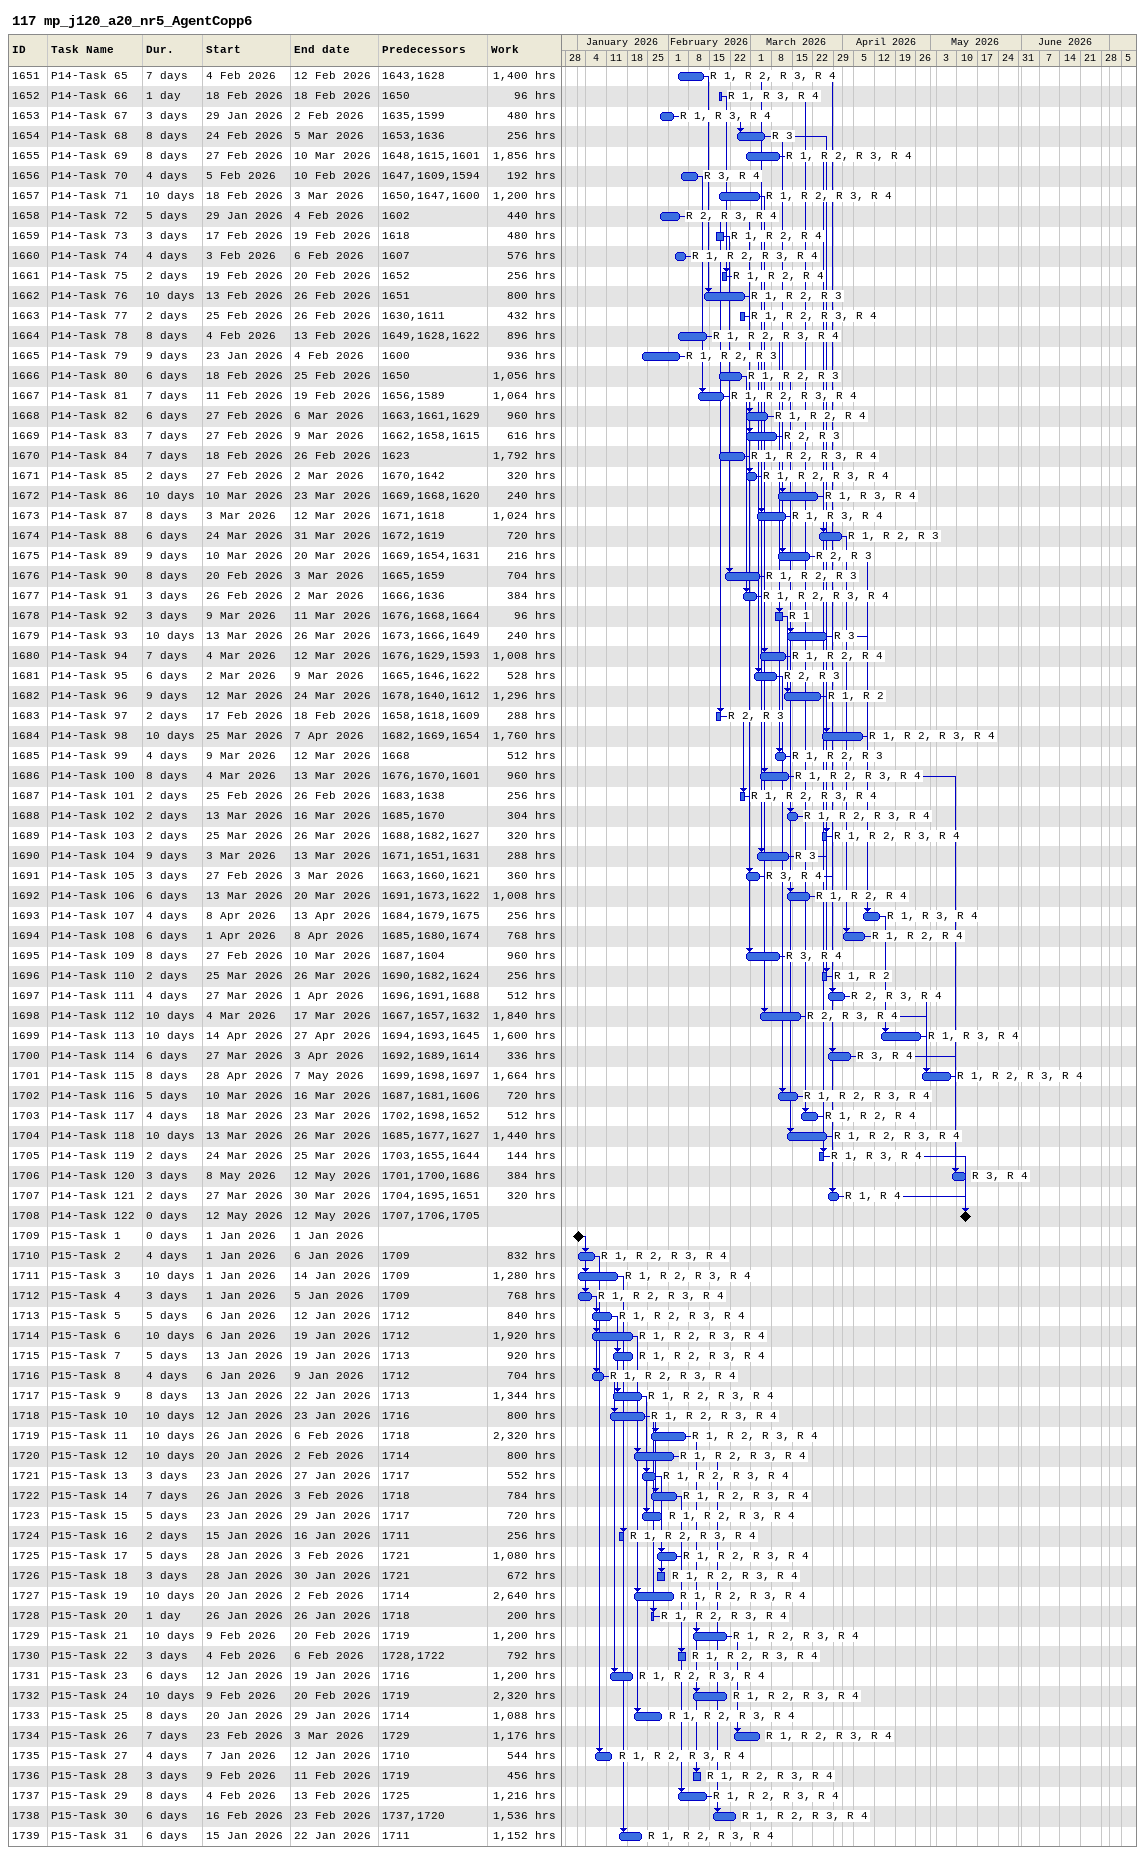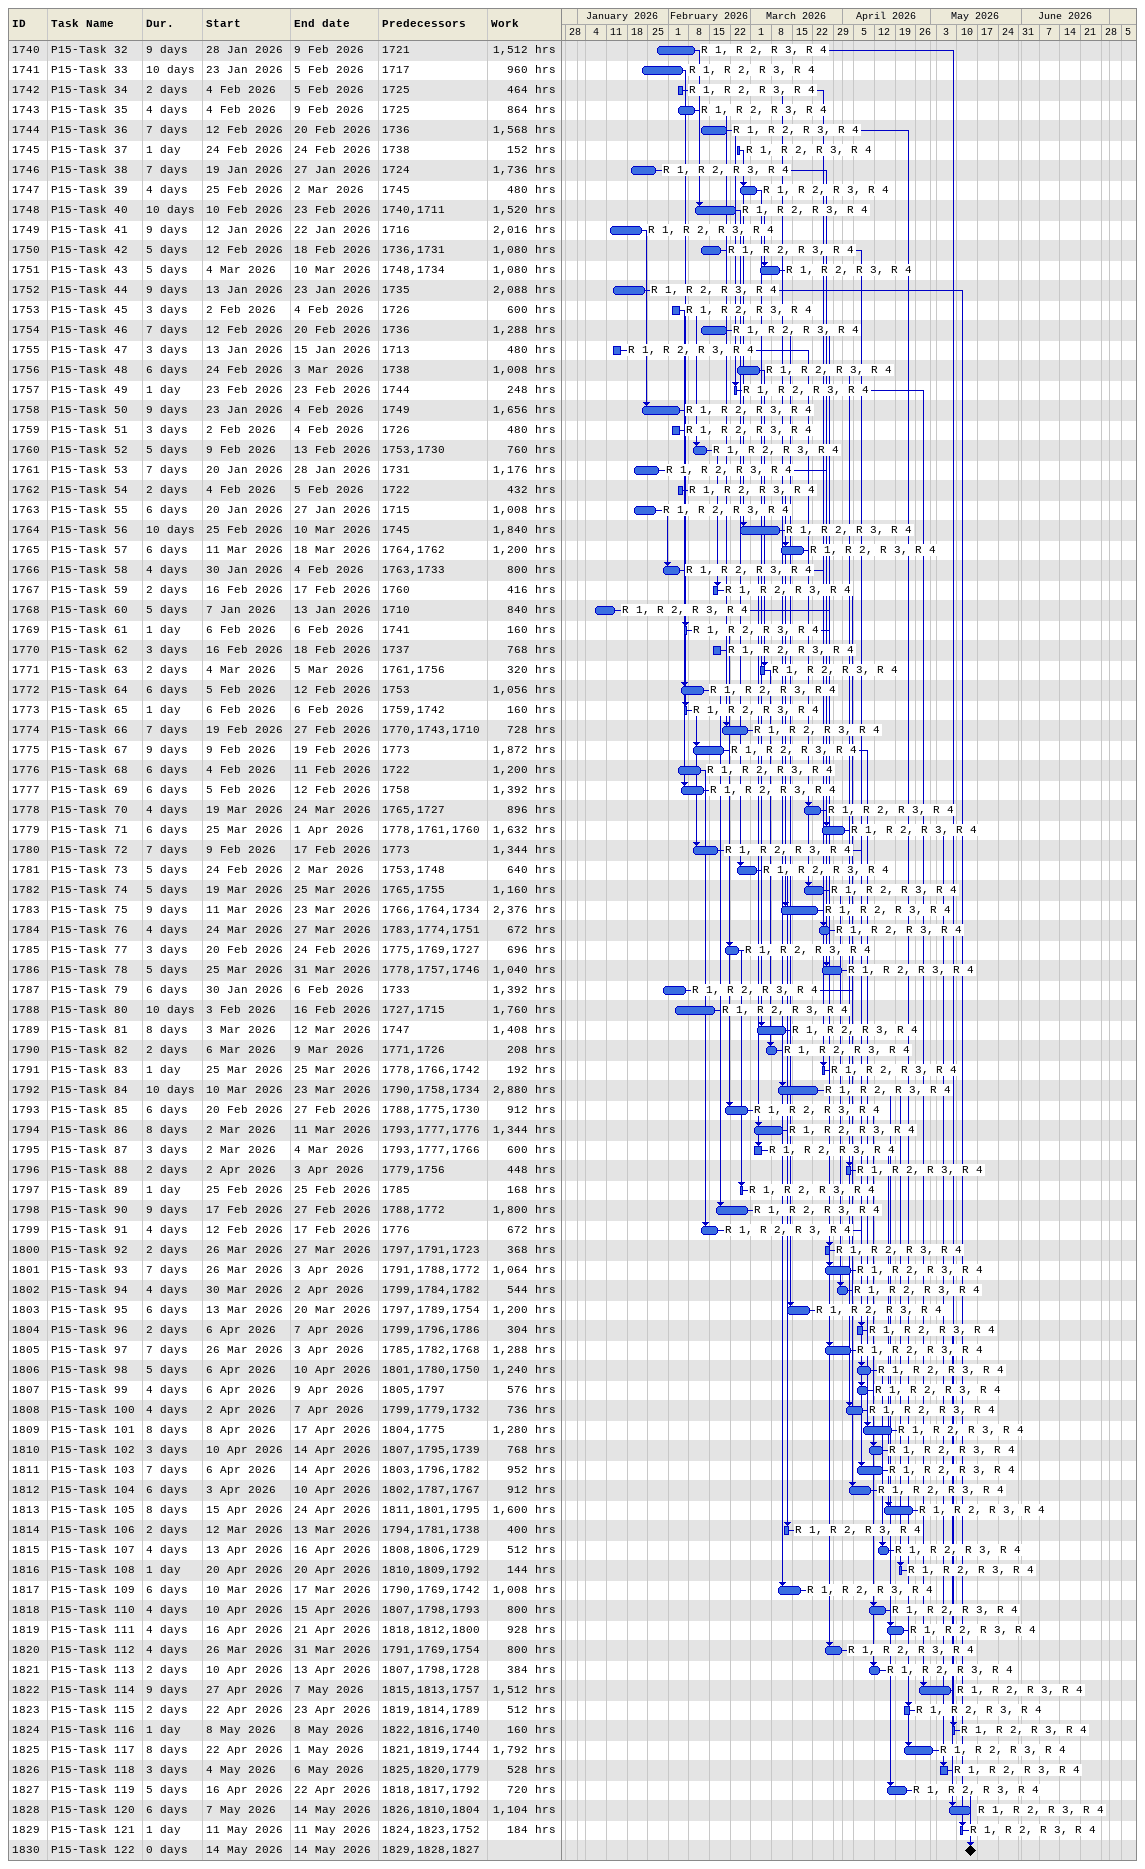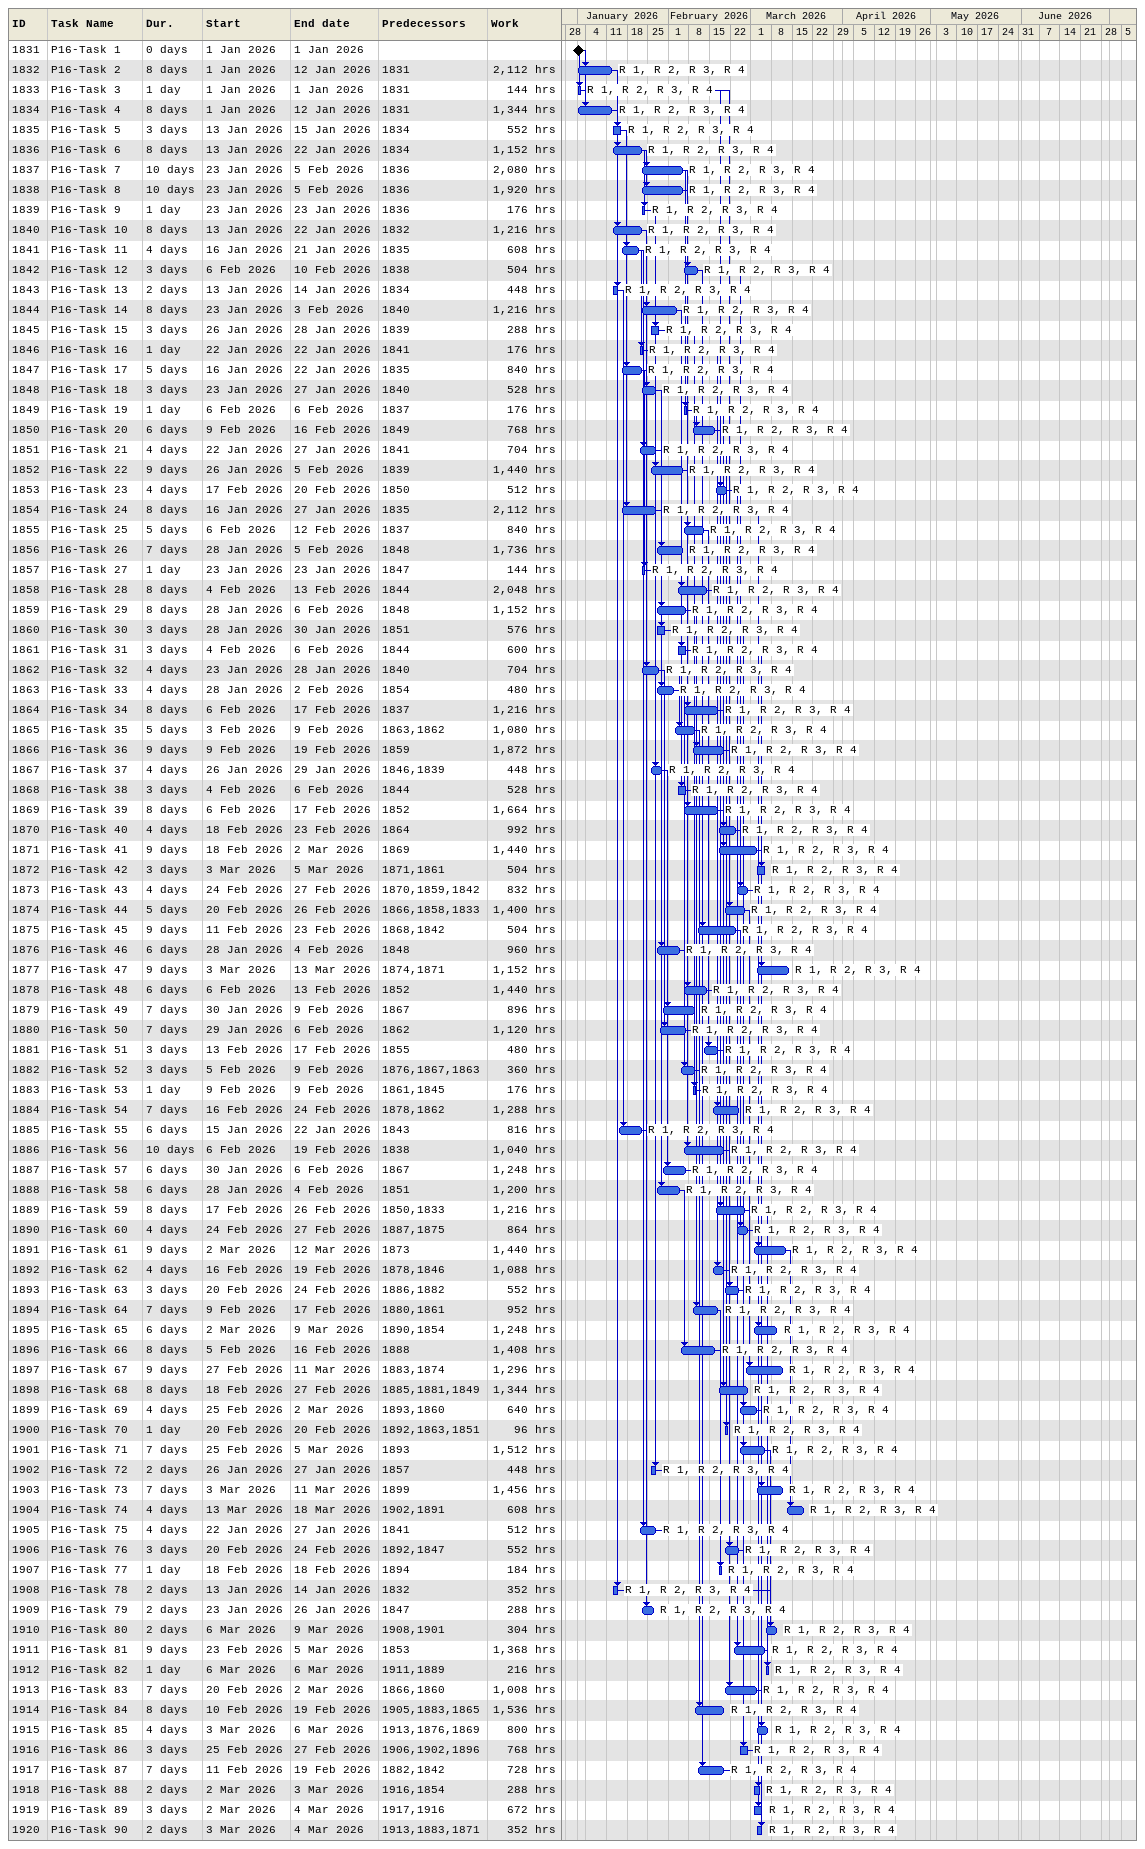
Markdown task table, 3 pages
117 mp_j120_a20_nr5_AgentCopp6

| ID | Task | Duration | Start | Finish | Predecessors | Resources | Work (h) |
|---|---|---|---|---|---|---|---|
| 1651 | P14-Task 65 | 7d | 2026-02-04 | 2026-02-12 | 1643, 1628 | R 1, R 2, R 3, R 4 | 1400 |
| 1652 | P14-Task 66 | 1d | 2026-02-18 | 2026-02-18 | 1650 | R 1, R 3, R 4 | 96 |
| 1653 | P14-Task 67 | 3d | 2026-01-29 | 2026-02-02 | 1635, 1599 | R 1, R 3, R 4 | 480 |
| 1654 | P14-Task 68 | 8d | 2026-02-24 | 2026-03-05 | 1653, 1636 | R 3 | 256 |
| 1655 | P14-Task 69 | 8d | 2026-02-27 | 2026-03-10 | 1648, 1615, 1601 | R 1, R 2, R 3, R 4 | 1856 |
| 1656 | P14-Task 70 | 4d | 2026-02-05 | 2026-02-10 | 1647, 1609, 1594 | R 3, R 4 | 192 |
| 1657 | P14-Task 71 | 10d | 2026-02-18 | 2026-03-03 | 1650, 1647, 1600 | R 1, R 2, R 3, R 4 | 1200 |
| 1658 | P14-Task 72 | 5d | 2026-01-29 | 2026-02-04 | 1602 | R 2, R 3, R 4 | 440 |
| 1659 | P14-Task 73 | 3d | 2026-02-17 | 2026-02-19 | 1618 | R 1, R 2, R 4 | 480 |
| 1660 | P14-Task 74 | 4d | 2026-02-03 | 2026-02-06 | 1607 | R 1, R 2, R 3, R 4 | 576 |
| 1661 | P14-Task 75 | 2d | 2026-02-19 | 2026-02-20 | 1652 | R 1, R 2, R 4 | 256 |
| 1662 | P14-Task 76 | 10d | 2026-02-13 | 2026-02-26 | 1651 | R 1, R 2, R 3 | 800 |
| 1663 | P14-Task 77 | 2d | 2026-02-25 | 2026-02-26 | 1630, 1611 | R 1, R 2, R 3, R 4 | 432 |
| 1664 | P14-Task 78 | 8d | 2026-02-04 | 2026-02-13 | 1649, 1628, 1622 | R 1, R 2, R 3, R 4 | 896 |
| 1665 | P14-Task 79 | 9d | 2026-01-23 | 2026-02-04 | 1600 | R 1, R 2, R 3 | 936 |
| 1666 | P14-Task 80 | 6d | 2026-02-18 | 2026-02-25 | 1650 | R 1, R 2, R 3 | 1056 |
| 1667 | P14-Task 81 | 7d | 2026-02-11 | 2026-02-19 | 1656, 1589 | R 1, R 2, R 3, R 4 | 1064 |
| 1668 | P14-Task 82 | 6d | 2026-02-27 | 2026-03-06 | 1663, 1661, 1629 | R 1, R 2, R 4 | 960 |
| 1669 | P14-Task 83 | 7d | 2026-02-27 | 2026-03-09 | 1662, 1658, 1615 | R 2, R 3 | 616 |
| 1670 | P14-Task 84 | 7d | 2026-02-18 | 2026-02-26 | 1623 | R 1, R 2, R 3, R 4 | 1792 |
| 1671 | P14-Task 85 | 2d | 2026-02-27 | 2026-03-02 | 1670, 1642 | R 1, R 2, R 3, R 4 | 320 |
| 1672 | P14-Task 86 | 10d | 2026-03-10 | 2026-03-23 | 1669, 1668, 1620 | R 1, R 3, R 4 | 240 |
| 1673 | P14-Task 87 | 8d | 2026-03-03 | 2026-03-12 | 1671, 1618 | R 1, R 3, R 4 | 1024 |
| 1674 | P14-Task 88 | 6d | 2026-03-24 | 2026-03-31 | 1672, 1619 | R 1, R 2, R 3 | 720 |
| 1675 | P14-Task 89 | 9d | 2026-03-10 | 2026-03-20 | 1669, 1654, 1631 | R 2, R 3 | 216 |
| 1676 | P14-Task 90 | 8d | 2026-02-20 | 2026-03-03 | 1665, 1659 | R 1, R 2, R 3 | 704 |
| 1677 | P14-Task 91 | 3d | 2026-02-26 | 2026-03-02 | 1666, 1636 | R 1, R 2, R 3, R 4 | 384 |
| 1678 | P14-Task 92 | 3d | 2026-03-09 | 2026-03-11 | 1676, 1668, 1664 | R 1 | 96 |
| 1679 | P14-Task 93 | 10d | 2026-03-13 | 2026-03-26 | 1673, 1666, 1649 | R 3 | 240 |
| 1680 | P14-Task 94 | 7d | 2026-03-04 | 2026-03-12 | 1676, 1629, 1593 | R 1, R 2, R 4 | 1008 |
| 1681 | P14-Task 95 | 6d | 2026-03-02 | 2026-03-09 | 1665, 1646, 1622 | R 2, R 3 | 528 |
| 1682 | P14-Task 96 | 9d | 2026-03-12 | 2026-03-24 | 1678, 1640, 1612 | R 1, R 2 | 1296 |
| 1683 | P14-Task 97 | 2d | 2026-02-17 | 2026-02-18 | 1658, 1618, 1609 | R 2, R 3 | 288 |
| 1684 | P14-Task 98 | 10d | 2026-03-25 | 2026-04-07 | 1682, 1669, 1654 | R 1, R 2, R 3, R 4 | 1760 |
| 1685 | P14-Task 99 | 4d | 2026-03-09 | 2026-03-12 | 1668 | R 1, R 2, R 3 | 512 |
| 1686 | P14-Task 100 | 8d | 2026-03-04 | 2026-03-13 | 1676, 1670, 1601 | R 1, R 2, R 3, R 4 | 960 |
| 1687 | P14-Task 101 | 2d | 2026-02-25 | 2026-02-26 | 1683, 1638 | R 1, R 2, R 3, R 4 | 256 |
| 1688 | P14-Task 102 | 2d | 2026-03-13 | 2026-03-16 | 1685, 1670 | R 1, R 2, R 3, R 4 | 304 |
| 1689 | P14-Task 103 | 2d | 2026-03-25 | 2026-03-26 | 1688, 1682, 1627 | R 1, R 2, R 3, R 4 | 320 |
| 1690 | P14-Task 104 | 9d | 2026-03-03 | 2026-03-13 | 1671, 1651, 1631 | R 3 | 288 |
| 1691 | P14-Task 105 | 3d | 2026-02-27 | 2026-03-03 | 1663, 1660, 1621 | R 3, R 4 | 360 |
| 1692 | P14-Task 106 | 6d | 2026-03-13 | 2026-03-20 | 1691, 1673, 1622 | R 1, R 2, R 4 | 1008 |
| 1693 | P14-Task 107 | 4d | 2026-04-08 | 2026-04-13 | 1684, 1679, 1675 | R 1, R 3, R 4 | 256 |
| 1694 | P14-Task 108 | 6d | 2026-04-01 | 2026-04-08 | 1685, 1680, 1674 | R 1, R 2, R 4 | 768 |
| 1695 | P14-Task 109 | 8d | 2026-02-27 | 2026-03-10 | 1687, 1604 | R 3, R 4 | 960 |
| 1696 | P14-Task 110 | 2d | 2026-03-25 | 2026-03-26 | 1690, 1682, 1624 | R 1, R 2 | 256 |
| 1697 | P14-Task 111 | 4d | 2026-03-27 | 2026-04-01 | 1696, 1691, 1688 | R 2, R 3, R 4 | 512 |
| 1698 | P14-Task 112 | 10d | 2026-03-04 | 2026-03-17 | 1667, 1657, 1632 | R 2, R 3, R 4 | 1840 |
| 1699 | P14-Task 113 | 10d | 2026-04-14 | 2026-04-27 | 1694, 1693, 1645 | R 1, R 3, R 4 | 1600 |
| 1700 | P14-Task 114 | 6d | 2026-03-27 | 2026-04-03 | 1692, 1689, 1614 | R 3, R 4 | 336 |
| 1701 | P14-Task 115 | 8d | 2026-04-28 | 2026-05-07 | 1699, 1698, 1697 | R 1, R 2, R 3, R 4 | 1664 |
| 1702 | P14-Task 116 | 5d | 2026-03-10 | 2026-03-16 | 1687, 1681, 1606 | R 1, R 2, R 3, R 4 | 720 |
| 1703 | P14-Task 117 | 4d | 2026-03-18 | 2026-03-23 | 1702, 1698, 1652 | R 1, R 2, R 4 | 512 |
| 1704 | P14-Task 118 | 10d | 2026-03-13 | 2026-03-26 | 1685, 1677, 1627 | R 1, R 2, R 3, R 4 | 1440 |
| 1705 | P14-Task 119 | 2d | 2026-03-24 | 2026-03-25 | 1703, 1655, 1644 | R 1, R 3, R 4 | 144 |
| 1706 | P14-Task 120 | 3d | 2026-05-08 | 2026-05-12 | 1701, 1700, 1686 | R 3, R 4 | 384 |
| 1707 | P14-Task 121 | 2d | 2026-03-27 | 2026-03-30 | 1704, 1695, 1651 | R 1, R 4 | 320 |
| 1708 | P14-Task 122 | 0d | 2026-05-12 | 2026-05-12 | 1707, 1706, 1705 |  |  |
| 1709 | P15-Task 1 | 0d | 2026-01-01 | 2026-01-01 |  |  |  |
| 1710 | P15-Task 2 | 4d | 2026-01-01 | 2026-01-06 | 1709 | R 1, R 2, R 3, R 4 | 832 |
| 1711 | P15-Task 3 | 10d | 2026-01-01 | 2026-01-14 | 1709 | R 1, R 2, R 3, R 4 | 1280 |
| 1712 | P15-Task 4 | 3d | 2026-01-01 | 2026-01-05 | 1709 | R 1, R 2, R 3, R 4 | 768 |
| 1713 | P15-Task 5 | 5d | 2026-01-06 | 2026-01-12 | 1712 | R 1, R 2, R 3, R 4 | 840 |
| 1714 | P15-Task 6 | 10d | 2026-01-06 | 2026-01-19 | 1712 | R 1, R 2, R 3, R 4 | 1920 |
| 1715 | P15-Task 7 | 5d | 2026-01-13 | 2026-01-19 | 1713 | R 1, R 2, R 3, R 4 | 920 |
| 1716 | P15-Task 8 | 4d | 2026-01-06 | 2026-01-09 | 1712 | R 1, R 2, R 3, R 4 | 704 |
| 1717 | P15-Task 9 | 8d | 2026-01-13 | 2026-01-22 | 1713 | R 1, R 2, R 3, R 4 | 1344 |
| 1718 | P15-Task 10 | 10d | 2026-01-12 | 2026-01-23 | 1716 | R 1, R 2, R 3, R 4 | 800 |
| 1719 | P15-Task 11 | 10d | 2026-01-26 | 2026-02-06 | 1718 | R 1, R 2, R 3, R 4 | 2320 |
| 1720 | P15-Task 12 | 10d | 2026-01-20 | 2026-02-02 | 1714 | R 1, R 2, R 3, R 4 | 800 |
| 1721 | P15-Task 13 | 3d | 2026-01-23 | 2026-01-27 | 1717 | R 1, R 2, R 3, R 4 | 552 |
| 1722 | P15-Task 14 | 7d | 2026-01-26 | 2026-02-03 | 1718 | R 1, R 2, R 3, R 4 | 784 |
| 1723 | P15-Task 15 | 5d | 2026-01-23 | 2026-01-29 | 1717 | R 1, R 2, R 3, R 4 | 720 |
| 1724 | P15-Task 16 | 2d | 2026-01-15 | 2026-01-16 | 1711 | R 1, R 2, R 3, R 4 | 256 |
| 1725 | P15-Task 17 | 5d | 2026-01-28 | 2026-02-03 | 1721 | R 1, R 2, R 3, R 4 | 1080 |
| 1726 | P15-Task 18 | 3d | 2026-01-28 | 2026-01-30 | 1721 | R 1, R 2, R 3, R 4 | 672 |
| 1727 | P15-Task 19 | 10d | 2026-01-20 | 2026-02-02 | 1714 | R 1, R 2, R 3, R 4 | 2640 |
| 1728 | P15-Task 20 | 1d | 2026-01-26 | 2026-01-26 | 1718 | R 1, R 2, R 3, R 4 | 200 |
| 1729 | P15-Task 21 | 10d | 2026-02-09 | 2026-02-20 | 1719 | R 1, R 2, R 3, R 4 | 1200 |
| 1730 | P15-Task 22 | 3d | 2026-02-04 | 2026-02-06 | 1728, 1722 | R 1, R 2, R 3, R 4 | 792 |
| 1731 | P15-Task 23 | 6d | 2026-01-12 | 2026-01-19 | 1716 | R 1, R 2, R 3, R 4 | 1200 |
| 1732 | P15-Task 24 | 10d | 2026-02-09 | 2026-02-20 | 1719 | R 1, R 2, R 3, R 4 | 2320 |
| 1733 | P15-Task 25 | 8d | 2026-01-20 | 2026-01-29 | 1714 | R 1, R 2, R 3, R 4 | 1088 |
| 1734 | P15-Task 26 | 7d | 2026-02-23 | 2026-03-03 | 1729 | R 1, R 2, R 3, R 4 | 1176 |
| 1735 | P15-Task 27 | 4d | 2026-01-07 | 2026-01-12 | 1710 | R 1, R 2, R 3, R 4 | 544 |
| 1736 | P15-Task 28 | 3d | 2026-02-09 | 2026-02-11 | 1719 | R 1, R 2, R 3, R 4 | 456 |
| 1737 | P15-Task 29 | 8d | 2026-02-04 | 2026-02-13 | 1725 | R 1, R 2, R 3, R 4 | 1216 |
| 1738 | P15-Task 30 | 6d | 2026-02-16 | 2026-02-23 | 1737, 1720 | R 1, R 2, R 3, R 4 | 1536 |
| 1739 | P15-Task 31 | 6d | 2026-01-15 | 2026-01-22 | 1711 | R 1, R 2, R 3, R 4 | 1152 |
| 1740 | P15-Task 32 | 9d | 2026-01-28 | 2026-02-09 | 1721 | R 1, R 2, R 3, R 4 | 1512 |
| 1741 | P15-Task 33 | 10d | 2026-01-23 | 2026-02-05 | 1717 | R 1, R 2, R 3, R 4 | 960 |
| 1742 | P15-Task 34 | 2d | 2026-02-04 | 2026-02-05 | 1725 | R 1, R 2, R 3, R 4 | 464 |
| 1743 | P15-Task 35 | 4d | 2026-02-04 | 2026-02-09 | 1725 | R 1, R 2, R 3, R 4 | 864 |
| 1744 | P15-Task 36 | 7d | 2026-02-12 | 2026-02-20 | 1736 | R 1, R 2, R 3, R 4 | 1568 |
| 1745 | P15-Task 37 | 1d | 2026-02-24 | 2026-02-24 | 1738 | R 1, R 2, R 3, R 4 | 152 |
| 1746 | P15-Task 38 | 7d | 2026-01-19 | 2026-01-27 | 1724 | R 1, R 2, R 3, R 4 | 1736 |
| 1747 | P15-Task 39 | 4d | 2026-02-25 | 2026-03-02 | 1745 | R 1, R 2, R 3, R 4 | 480 |
| 1748 | P15-Task 40 | 10d | 2026-02-10 | 2026-02-23 | 1740, 1711 | R 1, R 2, R 3, R 4 | 1520 |
| 1749 | P15-Task 41 | 9d | 2026-01-12 | 2026-01-22 | 1716 | R 1, R 2, R 3, R 4 | 2016 |
| 1750 | P15-Task 42 | 5d | 2026-02-12 | 2026-02-18 | 1736, 1731 | R 1, R 2, R 3, R 4 | 1080 |
| 1751 | P15-Task 43 | 5d | 2026-03-04 | 2026-03-10 | 1748, 1734 | R 1, R 2, R 3, R 4 | 1080 |
| 1752 | P15-Task 44 | 9d | 2026-01-13 | 2026-01-23 | 1735 | R 1, R 2, R 3, R 4 | 2088 |
| 1753 | P15-Task 45 | 3d | 2026-02-02 | 2026-02-04 | 1726 | R 1, R 2, R 3, R 4 | 600 |
| 1754 | P15-Task 46 | 7d | 2026-02-12 | 2026-02-20 | 1736 | R 1, R 2, R 3, R 4 | 1288 |
| 1755 | P15-Task 47 | 3d | 2026-01-13 | 2026-01-15 | 1713 | R 1, R 2, R 3, R 4 | 480 |
| 1756 | P15-Task 48 | 6d | 2026-02-24 | 2026-03-03 | 1738 | R 1, R 2, R 3, R 4 | 1008 |
| 1757 | P15-Task 49 | 1d | 2026-02-23 | 2026-02-23 | 1744 | R 1, R 2, R 3, R 4 | 248 |
| 1758 | P15-Task 50 | 9d | 2026-01-23 | 2026-02-04 | 1749 | R 1, R 2, R 3, R 4 | 1656 |
| 1759 | P15-Task 51 | 3d | 2026-02-02 | 2026-02-04 | 1726 | R 1, R 2, R 3, R 4 | 480 |
| 1760 | P15-Task 52 | 5d | 2026-02-09 | 2026-02-13 | 1753, 1730 | R 1, R 2, R 3, R 4 | 760 |
| 1761 | P15-Task 53 | 7d | 2026-01-20 | 2026-01-28 | 1731 | R 1, R 2, R 3, R 4 | 1176 |
| 1762 | P15-Task 54 | 2d | 2026-02-04 | 2026-02-05 | 1722 | R 1, R 2, R 3, R 4 | 432 |
| 1763 | P15-Task 55 | 6d | 2026-01-20 | 2026-01-27 | 1715 | R 1, R 2, R 3, R 4 | 1008 |
| 1764 | P15-Task 56 | 10d | 2026-02-25 | 2026-03-10 | 1745 | R 1, R 2, R 3, R 4 | 1840 |
| 1765 | P15-Task 57 | 6d | 2026-03-11 | 2026-03-18 | 1764, 1762 | R 1, R 2, R 3, R 4 | 1200 |
| 1766 | P15-Task 58 | 4d | 2026-01-30 | 2026-02-04 | 1763, 1733 | R 1, R 2, R 3, R 4 | 800 |
| 1767 | P15-Task 59 | 2d | 2026-02-16 | 2026-02-17 | 1760 | R 1, R 2, R 3, R 4 | 416 |
| 1768 | P15-Task 60 | 5d | 2026-01-07 | 2026-01-13 | 1710 | R 1, R 2, R 3, R 4 | 840 |
| 1769 | P15-Task 61 | 1d | 2026-02-06 | 2026-02-06 | 1741 | R 1, R 2, R 3, R 4 | 160 |
| 1770 | P15-Task 62 | 3d | 2026-02-16 | 2026-02-18 | 1737 | R 1, R 2, R 3, R 4 | 768 |
| 1771 | P15-Task 63 | 2d | 2026-03-04 | 2026-03-05 | 1761, 1756 | R 1, R 2, R 3, R 4 | 320 |
| 1772 | P15-Task 64 | 6d | 2026-02-05 | 2026-02-12 | 1753 | R 1, R 2, R 3, R 4 | 1056 |
| 1773 | P15-Task 65 | 1d | 2026-02-06 | 2026-02-06 | 1759, 1742 | R 1, R 2, R 3, R 4 | 160 |
| 1774 | P15-Task 66 | 7d | 2026-02-19 | 2026-02-27 | 1770, 1743, 1710 | R 1, R 2, R 3, R 4 | 728 |
| 1775 | P15-Task 67 | 9d | 2026-02-09 | 2026-02-19 | 1773 | R 1, R 2, R 3, R 4 | 1872 |
| 1776 | P15-Task 68 | 6d | 2026-02-04 | 2026-02-11 | 1722 | R 1, R 2, R 3, R 4 | 1200 |
| 1777 | P15-Task 69 | 6d | 2026-02-05 | 2026-02-12 | 1758 | R 1, R 2, R 3, R 4 | 1392 |
| 1778 | P15-Task 70 | 4d | 2026-03-19 | 2026-03-24 | 1765, 1727 | R 1, R 2, R 3, R 4 | 896 |
| 1779 | P15-Task 71 | 6d | 2026-03-25 | 2026-04-01 | 1778, 1761, 1760 | R 1, R 2, R 3, R 4 | 1632 |
| 1780 | P15-Task 72 | 7d | 2026-02-09 | 2026-02-17 | 1773 | R 1, R 2, R 3, R 4 | 1344 |
| 1781 | P15-Task 73 | 5d | 2026-02-24 | 2026-03-02 | 1753, 1748 | R 1, R 2, R 3, R 4 | 640 |
| 1782 | P15-Task 74 | 5d | 2026-03-19 | 2026-03-25 | 1765, 1755 | R 1, R 2, R 3, R 4 | 1160 |
| 1783 | P15-Task 75 | 9d | 2026-03-11 | 2026-03-23 | 1766, 1764, 1734 | R 1, R 2, R 3, R 4 | 2376 |
| 1784 | P15-Task 76 | 4d | 2026-03-24 | 2026-03-27 | 1783, 1774, 1751 | R 1, R 2, R 3, R 4 | 672 |
| 1785 | P15-Task 77 | 3d | 2026-02-20 | 2026-02-24 | 1775, 1769, 1727 | R 1, R 2, R 3, R 4 | 696 |
| 1786 | P15-Task 78 | 5d | 2026-03-25 | 2026-03-31 | 1778, 1757, 1746 | R 1, R 2, R 3, R 4 | 1040 |
| 1787 | P15-Task 79 | 6d | 2026-01-30 | 2026-02-06 | 1733 | R 1, R 2, R 3, R 4 | 1392 |
| 1788 | P15-Task 80 | 10d | 2026-02-03 | 2026-02-16 | 1727, 1715 | R 1, R 2, R 3, R 4 | 1760 |
| 1789 | P15-Task 81 | 8d | 2026-03-03 | 2026-03-12 | 1747 | R 1, R 2, R 3, R 4 | 1408 |
| 1790 | P15-Task 82 | 2d | 2026-03-06 | 2026-03-09 | 1771, 1726 | R 1, R 2, R 3, R 4 | 208 |
| 1791 | P15-Task 83 | 1d | 2026-03-25 | 2026-03-25 | 1778, 1766, 1742 | R 1, R 2, R 3, R 4 | 192 |
| 1792 | P15-Task 84 | 10d | 2026-03-10 | 2026-03-23 | 1790, 1758, 1734 | R 1, R 2, R 3, R 4 | 2880 |
| 1793 | P15-Task 85 | 6d | 2026-02-20 | 2026-02-27 | 1788, 1775, 1730 | R 1, R 2, R 3, R 4 | 912 |
| 1794 | P15-Task 86 | 8d | 2026-03-02 | 2026-03-11 | 1793, 1777, 1776 | R 1, R 2, R 3, R 4 | 1344 |
| 1795 | P15-Task 87 | 3d | 2026-03-02 | 2026-03-04 | 1793, 1777, 1766 | R 1, R 2, R 3, R 4 | 600 |
| 1796 | P15-Task 88 | 2d | 2026-04-02 | 2026-04-03 | 1779, 1756 | R 1, R 2, R 3, R 4 | 448 |
| 1797 | P15-Task 89 | 1d | 2026-02-25 | 2026-02-25 | 1785 | R 1, R 2, R 3, R 4 | 168 |
| 1798 | P15-Task 90 | 9d | 2026-02-17 | 2026-02-27 | 1788, 1772 | R 1, R 2, R 3, R 4 | 1800 |
| 1799 | P15-Task 91 | 4d | 2026-02-12 | 2026-02-17 | 1776 | R 1, R 2, R 3, R 4 | 672 |
| 1800 | P15-Task 92 | 2d | 2026-03-26 | 2026-03-27 | 1797, 1791, 1723 | R 1, R 2, R 3, R 4 | 368 |
| 1801 | P15-Task 93 | 7d | 2026-03-26 | 2026-04-03 | 1791, 1788, 1772 | R 1, R 2, R 3, R 4 | 1064 |
| 1802 | P15-Task 94 | 4d | 2026-03-30 | 2026-04-02 | 1799, 1784, 1782 | R 1, R 2, R 3, R 4 | 544 |
| 1803 | P15-Task 95 | 6d | 2026-03-13 | 2026-03-20 | 1797, 1789, 1754 | R 1, R 2, R 3, R 4 | 1200 |
| 1804 | P15-Task 96 | 2d | 2026-04-06 | 2026-04-07 | 1799, 1796, 1786 | R 1, R 2, R 3, R 4 | 304 |
| 1805 | P15-Task 97 | 7d | 2026-03-26 | 2026-04-03 | 1785, 1782, 1768 | R 1, R 2, R 3, R 4 | 1288 |
| 1806 | P15-Task 98 | 5d | 2026-04-06 | 2026-04-10 | 1801, 1780, 1750 | R 1, R 2, R 3, R 4 | 1240 |
| 1807 | P15-Task 99 | 4d | 2026-04-06 | 2026-04-09 | 1805, 1797 | R 1, R 2, R 3, R 4 | 576 |
| 1808 | P15-Task 100 | 4d | 2026-04-02 | 2026-04-07 | 1799, 1779, 1732 | R 1, R 2, R 3, R 4 | 736 |
| 1809 | P15-Task 101 | 8d | 2026-04-08 | 2026-04-17 | 1804, 1775 | R 1, R 2, R 3, R 4 | 1280 |
| 1810 | P15-Task 102 | 3d | 2026-04-10 | 2026-04-14 | 1807, 1795, 1739 | R 1, R 2, R 3, R 4 | 768 |
| 1811 | P15-Task 103 | 7d | 2026-04-06 | 2026-04-14 | 1803, 1796, 1782 | R 1, R 2, R 3, R 4 | 952 |
| 1812 | P15-Task 104 | 6d | 2026-04-03 | 2026-04-10 | 1802, 1787, 1767 | R 1, R 2, R 3, R 4 | 912 |
| 1813 | P15-Task 105 | 8d | 2026-04-15 | 2026-04-24 | 1811, 1801, 1795 | R 1, R 2, R 3, R 4 | 1600 |
| 1814 | P15-Task 106 | 2d | 2026-03-12 | 2026-03-13 | 1794, 1781, 1738 | R 1, R 2, R 3, R 4 | 400 |
| 1815 | P15-Task 107 | 4d | 2026-04-13 | 2026-04-16 | 1808, 1806, 1729 | R 1, R 2, R 3, R 4 | 512 |
| 1816 | P15-Task 108 | 1d | 2026-04-20 | 2026-04-20 | 1810, 1809, 1792 | R 1, R 2, R 3, R 4 | 144 |
| 1817 | P15-Task 109 | 6d | 2026-03-10 | 2026-03-17 | 1790, 1769, 1742 | R 1, R 2, R 3, R 4 | 1008 |
| 1818 | P15-Task 110 | 4d | 2026-04-10 | 2026-04-15 | 1807, 1798, 1793 | R 1, R 2, R 3, R 4 | 800 |
| 1819 | P15-Task 111 | 4d | 2026-04-16 | 2026-04-21 | 1818, 1812, 1800 | R 1, R 2, R 3, R 4 | 928 |
| 1820 | P15-Task 112 | 4d | 2026-03-26 | 2026-03-31 | 1791, 1769, 1754 | R 1, R 2, R 3, R 4 | 800 |
| 1821 | P15-Task 113 | 2d | 2026-04-10 | 2026-04-13 | 1807, 1798, 1728 | R 1, R 2, R 3, R 4 | 384 |
| 1822 | P15-Task 114 | 9d | 2026-04-27 | 2026-05-07 | 1815, 1813, 1757 | R 1, R 2, R 3, R 4 | 1512 |
| 1823 | P15-Task 115 | 2d | 2026-04-22 | 2026-04-23 | 1819, 1814, 1789 | R 1, R 2, R 3, R 4 | 512 |
| 1824 | P15-Task 116 | 1d | 2026-05-08 | 2026-05-08 | 1822, 1816, 1740 | R 1, R 2, R 3, R 4 | 160 |
| 1825 | P15-Task 117 | 8d | 2026-04-22 | 2026-05-01 | 1821, 1819, 1744 | R 1, R 2, R 3, R 4 | 1792 |
| 1826 | P15-Task 118 | 3d | 2026-05-04 | 2026-05-06 | 1825, 1820, 1779 | R 1, R 2, R 3, R 4 | 528 |
| 1827 | P15-Task 119 | 5d | 2026-04-16 | 2026-04-22 | 1818, 1817, 1792 | R 1, R 2, R 3, R 4 | 720 |
| 1828 | P15-Task 120 | 6d | 2026-05-07 | 2026-05-14 | 1826, 1810, 1804 | R 1, R 2, R 3, R 4 | 1104 |
| 1829 | P15-Task 121 | 1d | 2026-05-11 | 2026-05-11 | 1824, 1823, 1752 | R 1, R 2, R 3, R 4 | 184 |
| 1830 | P15-Task 122 | 0d | 2026-05-14 | 2026-05-14 | 1829, 1828, 1827 |  |  |
| 1831 | P16-Task 1 | 0d | 2026-01-01 | 2026-01-01 |  |  |  |
| 1832 | P16-Task 2 | 8d | 2026-01-01 | 2026-01-12 | 1831 | R 1, R 2, R 3, R 4 | 2112 |
| 1833 | P16-Task 3 | 1d | 2026-01-01 | 2026-01-01 | 1831 | R 1, R 2, R 3, R 4 | 144 |
| 1834 | P16-Task 4 | 8d | 2026-01-01 | 2026-01-12 | 1831 | R 1, R 2, R 3, R 4 | 1344 |
| 1835 | P16-Task 5 | 3d | 2026-01-13 | 2026-01-15 | 1834 | R 1, R 2, R 3, R 4 | 552 |
| 1836 | P16-Task 6 | 8d | 2026-01-13 | 2026-01-22 | 1834 | R 1, R 2, R 3, R 4 | 1152 |
| 1837 | P16-Task 7 | 10d | 2026-01-23 | 2026-02-05 | 1836 | R 1, R 2, R 3, R 4 | 2080 |
| 1838 | P16-Task 8 | 10d | 2026-01-23 | 2026-02-05 | 1836 | R 1, R 2, R 3, R 4 | 1920 |
| 1839 | P16-Task 9 | 1d | 2026-01-23 | 2026-01-23 | 1836 | R 1, R 2, R 3, R 4 | 176 |
| 1840 | P16-Task 10 | 8d | 2026-01-13 | 2026-01-22 | 1832 | R 1, R 2, R 3, R 4 | 1216 |
| 1841 | P16-Task 11 | 4d | 2026-01-16 | 2026-01-21 | 1835 | R 1, R 2, R 3, R 4 | 608 |
| 1842 | P16-Task 12 | 3d | 2026-02-06 | 2026-02-10 | 1838 | R 1, R 2, R 3, R 4 | 504 |
| 1843 | P16-Task 13 | 2d | 2026-01-13 | 2026-01-14 | 1834 | R 1, R 2, R 3, R 4 | 448 |
| 1844 | P16-Task 14 | 8d | 2026-01-23 | 2026-02-03 | 1840 | R 1, R 2, R 3, R 4 | 1216 |
| 1845 | P16-Task 15 | 3d | 2026-01-26 | 2026-01-28 | 1839 | R 1, R 2, R 3, R 4 | 288 |
| 1846 | P16-Task 16 | 1d | 2026-01-22 | 2026-01-22 | 1841 | R 1, R 2, R 3, R 4 | 176 |
| 1847 | P16-Task 17 | 5d | 2026-01-16 | 2026-01-22 | 1835 | R 1, R 2, R 3, R 4 | 840 |
| 1848 | P16-Task 18 | 3d | 2026-01-23 | 2026-01-27 | 1840 | R 1, R 2, R 3, R 4 | 528 |
| 1849 | P16-Task 19 | 1d | 2026-02-06 | 2026-02-06 | 1837 | R 1, R 2, R 3, R 4 | 176 |
| 1850 | P16-Task 20 | 6d | 2026-02-09 | 2026-02-16 | 1849 | R 1, R 2, R 3, R 4 | 768 |
| 1851 | P16-Task 21 | 4d | 2026-01-22 | 2026-01-27 | 1841 | R 1, R 2, R 3, R 4 | 704 |
| 1852 | P16-Task 22 | 9d | 2026-01-26 | 2026-02-05 | 1839 | R 1, R 2, R 3, R 4 | 1440 |
| 1853 | P16-Task 23 | 4d | 2026-02-17 | 2026-02-20 | 1850 | R 1, R 2, R 3, R 4 | 512 |
| 1854 | P16-Task 24 | 8d | 2026-01-16 | 2026-01-27 | 1835 | R 1, R 2, R 3, R 4 | 2112 |
| 1855 | P16-Task 25 | 5d | 2026-02-06 | 2026-02-12 | 1837 | R 1, R 2, R 3, R 4 | 840 |
| 1856 | P16-Task 26 | 7d | 2026-01-28 | 2026-02-05 | 1848 | R 1, R 2, R 3, R 4 | 1736 |
| 1857 | P16-Task 27 | 1d | 2026-01-23 | 2026-01-23 | 1847 | R 1, R 2, R 3, R 4 | 144 |
| 1858 | P16-Task 28 | 8d | 2026-02-04 | 2026-02-13 | 1844 | R 1, R 2, R 3, R 4 | 2048 |
| 1859 | P16-Task 29 | 8d | 2026-01-28 | 2026-02-06 | 1848 | R 1, R 2, R 3, R 4 | 1152 |
| 1860 | P16-Task 30 | 3d | 2026-01-28 | 2026-01-30 | 1851 | R 1, R 2, R 3, R 4 | 576 |
| 1861 | P16-Task 31 | 3d | 2026-02-04 | 2026-02-06 | 1844 | R 1, R 2, R 3, R 4 | 600 |
| 1862 | P16-Task 32 | 4d | 2026-01-23 | 2026-01-28 | 1840 | R 1, R 2, R 3, R 4 | 704 |
| 1863 | P16-Task 33 | 4d | 2026-01-28 | 2026-02-02 | 1854 | R 1, R 2, R 3, R 4 | 480 |
| 1864 | P16-Task 34 | 8d | 2026-02-06 | 2026-02-17 | 1837 | R 1, R 2, R 3, R 4 | 1216 |
| 1865 | P16-Task 35 | 5d | 2026-02-03 | 2026-02-09 | 1863, 1862 | R 1, R 2, R 3, R 4 | 1080 |
| 1866 | P16-Task 36 | 9d | 2026-02-09 | 2026-02-19 | 1859 | R 1, R 2, R 3, R 4 | 1872 |
| 1867 | P16-Task 37 | 4d | 2026-01-26 | 2026-01-29 | 1846, 1839 | R 1, R 2, R 3, R 4 | 448 |
| 1868 | P16-Task 38 | 3d | 2026-02-04 | 2026-02-06 | 1844 | R 1, R 2, R 3, R 4 | 528 |
| 1869 | P16-Task 39 | 8d | 2026-02-06 | 2026-02-17 | 1852 | R 1, R 2, R 3, R 4 | 1664 |
| 1870 | P16-Task 40 | 4d | 2026-02-18 | 2026-02-23 | 1864 | R 1, R 2, R 3, R 4 | 992 |
| 1871 | P16-Task 41 | 9d | 2026-02-18 | 2026-03-02 | 1869 | R 1, R 2, R 3, R 4 | 1440 |
| 1872 | P16-Task 42 | 3d | 2026-03-03 | 2026-03-05 | 1871, 1861 | R 1, R 2, R 3, R 4 | 504 |
| 1873 | P16-Task 43 | 4d | 2026-02-24 | 2026-02-27 | 1870, 1859, 1842 | R 1, R 2, R 3, R 4 | 832 |
| 1874 | P16-Task 44 | 5d | 2026-02-20 | 2026-02-26 | 1866, 1858, 1833 | R 1, R 2, R 3, R 4 | 1400 |
| 1875 | P16-Task 45 | 9d | 2026-02-11 | 2026-02-23 | 1868, 1842 | R 1, R 2, R 3, R 4 | 504 |
| 1876 | P16-Task 46 | 6d | 2026-01-28 | 2026-02-04 | 1848 | R 1, R 2, R 3, R 4 | 960 |
| 1877 | P16-Task 47 | 9d | 2026-03-03 | 2026-03-13 | 1874, 1871 | R 1, R 2, R 3, R 4 | 1152 |
| 1878 | P16-Task 48 | 6d | 2026-02-06 | 2026-02-13 | 1852 | R 1, R 2, R 3, R 4 | 1440 |
| 1879 | P16-Task 49 | 7d | 2026-01-30 | 2026-02-09 | 1867 | R 1, R 2, R 3, R 4 | 896 |
| 1880 | P16-Task 50 | 7d | 2026-01-29 | 2026-02-06 | 1862 | R 1, R 2, R 3, R 4 | 1120 |
| 1881 | P16-Task 51 | 3d | 2026-02-13 | 2026-02-17 | 1855 | R 1, R 2, R 3, R 4 | 480 |
| 1882 | P16-Task 52 | 3d | 2026-02-05 | 2026-02-09 | 1876, 1867, 1863 | R 1, R 2, R 3, R 4 | 360 |
| 1883 | P16-Task 53 | 1d | 2026-02-09 | 2026-02-09 | 1861, 1845 | R 1, R 2, R 3, R 4 | 176 |
| 1884 | P16-Task 54 | 7d | 2026-02-16 | 2026-02-24 | 1878, 1862 | R 1, R 2, R 3, R 4 | 1288 |
| 1885 | P16-Task 55 | 6d | 2026-01-15 | 2026-01-22 | 1843 | R 1, R 2, R 3, R 4 | 816 |
| 1886 | P16-Task 56 | 10d | 2026-02-06 | 2026-02-19 | 1838 | R 1, R 2, R 3, R 4 | 1040 |
| 1887 | P16-Task 57 | 6d | 2026-01-30 | 2026-02-06 | 1867 | R 1, R 2, R 3, R 4 | 1248 |
| 1888 | P16-Task 58 | 6d | 2026-01-28 | 2026-02-04 | 1851 | R 1, R 2, R 3, R 4 | 1200 |
| 1889 | P16-Task 59 | 8d | 2026-02-17 | 2026-02-26 | 1850, 1833 | R 1, R 2, R 3, R 4 | 1216 |
| 1890 | P16-Task 60 | 4d | 2026-02-24 | 2026-02-27 | 1887, 1875 | R 1, R 2, R 3, R 4 | 864 |
| 1891 | P16-Task 61 | 9d | 2026-03-02 | 2026-03-12 | 1873 | R 1, R 2, R 3, R 4 | 1440 |
| 1892 | P16-Task 62 | 4d | 2026-02-16 | 2026-02-19 | 1878, 1846 | R 1, R 2, R 3, R 4 | 1088 |
| 1893 | P16-Task 63 | 3d | 2026-02-20 | 2026-02-24 | 1886, 1882 | R 1, R 2, R 3, R 4 | 552 |
| 1894 | P16-Task 64 | 7d | 2026-02-09 | 2026-02-17 | 1880, 1861 | R 1, R 2, R 3, R 4 | 952 |
| 1895 | P16-Task 65 | 6d | 2026-03-02 | 2026-03-09 | 1890, 1854 | R 1, R 2, R 3, R 4 | 1248 |
| 1896 | P16-Task 66 | 8d | 2026-02-05 | 2026-02-16 | 1888 | R 1, R 2, R 3, R 4 | 1408 |
| 1897 | P16-Task 67 | 9d | 2026-02-27 | 2026-03-11 | 1883, 1874 | R 1, R 2, R 3, R 4 | 1296 |
| 1898 | P16-Task 68 | 8d | 2026-02-18 | 2026-02-27 | 1885, 1881, 1849 | R 1, R 2, R 3, R 4 | 1344 |
| 1899 | P16-Task 69 | 4d | 2026-02-25 | 2026-03-02 | 1893, 1860 | R 1, R 2, R 3, R 4 | 640 |
| 1900 | P16-Task 70 | 1d | 2026-02-20 | 2026-02-20 | 1892, 1863, 1851 | R 1, R 2, R 3, R 4 | 96 |
| 1901 | P16-Task 71 | 7d | 2026-02-25 | 2026-03-05 | 1893 | R 1, R 2, R 3, R 4 | 1512 |
| 1902 | P16-Task 72 | 2d | 2026-01-26 | 2026-01-27 | 1857 | R 1, R 2, R 3, R 4 | 448 |
| 1903 | P16-Task 73 | 7d | 2026-03-03 | 2026-03-11 | 1899 | R 1, R 2, R 3, R 4 | 1456 |
| 1904 | P16-Task 74 | 4d | 2026-03-13 | 2026-03-18 | 1902, 1891 | R 1, R 2, R 3, R 4 | 608 |
| 1905 | P16-Task 75 | 4d | 2026-01-22 | 2026-01-27 | 1841 | R 1, R 2, R 3, R 4 | 512 |
| 1906 | P16-Task 76 | 3d | 2026-02-20 | 2026-02-24 | 1892, 1847 | R 1, R 2, R 3, R 4 | 552 |
| 1907 | P16-Task 77 | 1d | 2026-02-18 | 2026-02-18 | 1894 | R 1, R 2, R 3, R 4 | 184 |
| 1908 | P16-Task 78 | 2d | 2026-01-13 | 2026-01-14 | 1832 | R 1, R 2, R 3, R 4 | 352 |
| 1909 | P16-Task 79 | 2d | 2026-01-23 | 2026-01-26 | 1847 | R 1, R 2, R 3, R 4 | 288 |
| 1910 | P16-Task 80 | 2d | 2026-03-06 | 2026-03-09 | 1908, 1901 | R 1, R 2, R 3, R 4 | 304 |
| 1911 | P16-Task 81 | 9d | 2026-02-23 | 2026-03-05 | 1853 | R 1, R 2, R 3, R 4 | 1368 |
| 1912 | P16-Task 82 | 1d | 2026-03-06 | 2026-03-06 | 1911, 1889 | R 1, R 2, R 3, R 4 | 216 |
| 1913 | P16-Task 83 | 7d | 2026-02-20 | 2026-03-02 | 1866, 1860 | R 1, R 2, R 3, R 4 | 1008 |
| 1914 | P16-Task 84 | 8d | 2026-02-10 | 2026-02-19 | 1905, 1883, 1865 | R 1, R 2, R 3, R 4 | 1536 |
| 1915 | P16-Task 85 | 4d | 2026-03-03 | 2026-03-06 | 1913, 1876, 1869 | R 1, R 2, R 3, R 4 | 800 |
| 1916 | P16-Task 86 | 3d | 2026-02-25 | 2026-02-27 | 1906, 1902, 1896 | R 1, R 2, R 3, R 4 | 768 |
| 1917 | P16-Task 87 | 7d | 2026-02-11 | 2026-02-19 | 1882, 1842 | R 1, R 2, R 3, R 4 | 728 |
| 1918 | P16-Task 88 | 2d | 2026-03-02 | 2026-03-03 | 1916, 1854 | R 1, R 2, R 3, R 4 | 288 |
| 1919 | P16-Task 89 | 3d | 2026-03-02 | 2026-03-04 | 1917, 1916 | R 1, R 2, R 3, R 4 | 672 |
| 1920 | P16-Task 90 | 2d | 2026-03-03 | 2026-03-04 | 1913, 1883, 1871 | R 1, R 2, R 3, R 4 | 352 |
